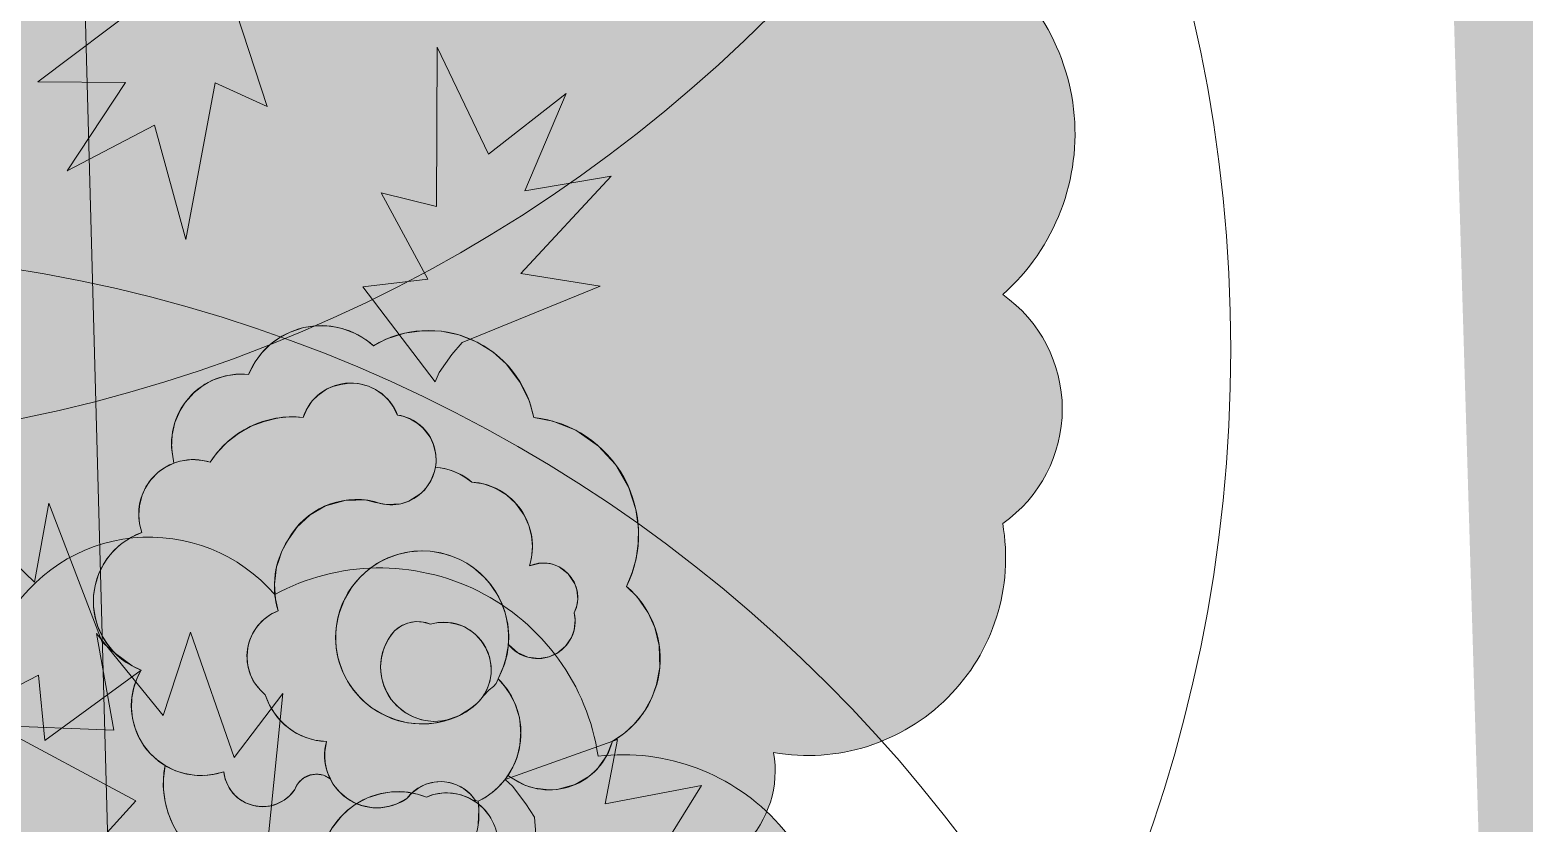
# Model space of a CAD drawing. Header units: metres. Extents: x 180 to 3220, y 13789 to 15035.
# Drawn here: x 766.776 to 767.535, y 14766.226 to 14766.629 of the extents above; entities that cross this region are included whole.
import ezdxf

# ---------------------------------------------------------------- set-up
doc = ezdxf.new("R2010")
doc.units = ezdxf.units.M
doc.header["$MEASUREMENT"] = 0
doc.linetypes.add('482 Границы районов', pattern=[5, 3, -1, 0, -1])
for name, color, linetype in [('!!!_Условные обозначения на ЛИСТ', 7, 'Continuous'), ('02 Выноски план', 170, 'Continuous'), ('04 Дендроплан (растения)', 7, 'Continuous'), ('04 Посадки (привязки)', 7, 'Continuous'), ('08-травянистые', 7, 'Continuous'), ('50 Дендроплан (привязки)', 7, 'Continuous'), ('растения', 250, 'Continuous'), ('Условные о', 7, 'Continuous')]:
    doc.layers.add(name, color=color, linetype=linetype)

# ---------------------------------------------------------------- blocks, each defined once
blk = doc.blocks.new('флокс метельчатый')
at = {"layer": '08-травянистые', "lineweight": 0, "true_color": 0x6fa45b}
h = blk.add_hatch(color=75, dxfattribs=at)
edge = h.paths.add_edge_path()
edge.add_arc((2599655.42106, 3676233.45496), 0.05512, 64.4613, 174.4613)
edge.add_arc((2599655.37918, 3676233.42354), 0.03896, 109.4692, 219.4692)
edge.add_arc((2599655.35338, 3676233.36358), 0.03545, 96.9174, 206.9174)
edge.add_arc((2599655.36209, 3676233.30449), 0.05899, 133.1332, 243.1332)
edge.add_arc((2599655.38294, 3676233.22403), 0.05506, 149.6351, 259.6351)
edge.add_arc((2599655.39987, 3676233.16065), 0.02837, 161.0367, 271.0367)
edge.add_arc((2599655.45473, 3676233.1347), 0.0544, 182.5421, 292.5421)
edge.add_arc((2599655.50908, 3676233.113), 0.04401, 220.4382, 330.4382)
edge.add_arc((2599655.59129, 3676233.1195), 0.0522, 212.712, 322.712)
edge.add_arc((2599655.65077, 3676233.13863), 0.05384, 250.5231, 360.5231)
edge.add_arc((2599655.70922, 3676233.16527), 0.02655, 259.9882, 369.9882)
edge.add_arc((2599655.74409, 3676233.21926), 0.05015, 259.9843, 369.9843)
edge.add_arc((2599655.77315, 3676233.25699), 0.03545, 305, 415)
edge.add_arc((2599655.75726, 3676233.32686), 0.05458, 311.5834, 421.5834)
edge.add_arc((2599655.7335, 3676233.39859), 0.0551, 334.4895, 444.4895)
edge.add_arc((2599655.68701, 3676233.46556), 0.05318, 346.8322, 456.8322)
edge.add_arc((2599655.62531, 3676233.51013), 0.05598, 8.4478, 118.4478)
edge.add_arc((2599655.56685, 3676233.53201), 0.04194, 40.7085, 150.7085)
edge.add_arc((2599655.50429, 3676233.49869), 0.05978, 64.2372, 174.2372)
at = {"layer": '08-травянистые', "lineweight": 0}
blk.add_lwpolyline([(2599655.44482, 3676233.50469, 0.520567), (2599655.3662, 3676233.46028, 0.520567), (2599655.34911, 3676233.39878, 0.520567), (2599655.32176, 3676233.34753, 0.520567), (2599655.33543, 3676233.25187, 0.520567), (2599655.37304, 3676233.16987, 0.520567), (2599655.40038, 3676233.13229, 0.520567), (2599655.47558, 3676233.08445, 0.520567), (2599655.54737, 3676233.09129, 0.520567), (2599655.63282, 3676233.08787, 0.520567), (2599655.70461, 3676233.13912, 0.520567), (2599655.73537, 3676233.16987, 0.520567), (2599655.79348, 3676233.22795, 0.520567), (2599655.79348, 3676233.28603, 0.520567), (2599655.78323, 3676233.37486, 0.520567), (2599655.73879, 3676233.45344, 0.520567), (2599655.68068, 3676233.51836, 0.520567), (2599655.59864, 3676233.55936, 0.520567), (2599655.53028, 3676233.55252, 0.520567)], format="xyb", close=True, dxfattribs=at)
blk = doc.blocks.new('A$C23F935B7')
at = {"layer": 'растения', "lineweight": 0}
for points in [[(0.07362, 0.37374), (0.01374, 0.36386), (0.0258, 0.3949), (-0.02413, 0.39448), (-0.00471, 0.41599), (-0.07612, 0.45426), (-0.01581, 0.4519), (-0.02458, 0.50112), (0.00922, 0.45939), (0.02308, 0.50168), (0.04535, 0.43797), (0.06996, 0.47052), (0.06233, 0.39526), (0.0654, 0.38782), (0.07041, 0.37771)], [(0.07251, 0.16856), (0.10007, 0.11448), (0.06683, 0.11658), (0.08236, 0.06912), (0.05597, 0.08111), (0.04114, 0.00147), (0.02511, 0.05966), (-0.01914, 0.03639), (0.0104, 0.08124), (-0.0341, 0.08164), (0.01987, 0.12217), (-0.01861, 0.13576), (0.05542, 0.15128), (0.06158, 0.15646), (0.06971, 0.1643)], [(0.16771, -0.0708), (0.13094, -0.02251), (0.16403, -0.01863), (0.14028, 0.02529), (0.16838, 0.0182), (0.16876, 0.09921), (0.19491, 0.04482), (0.2343, 0.07561), (0.21325, 0.02621), (0.2571, 0.03376), (0.21123, -0.01575), (0.25152, -0.02226), (0.18145, -0.05075), (0.17631, -0.05694), (0.16971, -0.0661)], [(0.01846, -0.21722), (-0.03055, -0.25303), (-0.03377, -0.21988), (-0.07815, -0.24275), (-0.07051, -0.2148), (-0.1515, -0.21282), (-0.0966, -0.18774), (-0.1266, -0.14776), (-0.07763, -0.16978), (-0.08431, -0.12578), (-0.03572, -0.17263), (-0.02842, -0.13248), (-0.00132, -0.20309), (0.00477, -0.20836), (0.0138, -0.21513)], [(0.20324, -0.27288), (0.2604, -0.25247), (0.25407, -0.28517), (0.30312, -0.27584), (0.28785, -0.30047), (0.36495, -0.32538), (0.30518, -0.33382), (0.3226, -0.38069), (0.2819, -0.34566), (0.2758, -0.38974), (0.24252, -0.33103), (0.22411, -0.36745), (0.21819, -0.29204), (0.21384, -0.28527), (0.20711, -0.27621)]]:
    blk.add_hatch(color=84, dxfattribs=at).paths.add_polyline_path(points)
at = {"layer": 'растения', "lineweight": 0, "true_color": 0xd544c1}
h = blk.add_hatch(color=213, dxfattribs=at)
h.paths.add_polyline_path([(0.09696, 0.33869), (0.09995, 0.33869), (0.10389, 0.33819), (0.1068, 0.33744), (0.10996, 0.33622), (0.11382, 0.33405), (0.11765, 0.33095), (0.12096, 0.32709), (0.12319, 0.32334), (0.12482, 0.31924), (0.12567, 0.31556), (0.12601, 0.31212), (0.1259, 0.30848), (0.12552, 0.30592), (0.12431, 0.30157), (0.12259, 0.29784), (0.1209, 0.29514), (0.11903, 0.29281), (0.11537, 0.28939), (0.1118, 0.28758), (0.10821, 0.28669), (0.10384, 0.28668), (0.10018, 0.28756), (0.09678, 0.28925), (0.09301, 0.28915), (0.08773, 0.29003), (0.08368, 0.29159), (0.08083, 0.29323), (0.07757, 0.29587), (0.07509, 0.29866), (0.07288, 0.30216), (0.07132, 0.30592), (0.07029, 0.31093), (0.0703, 0.31573), (0.07104, 0.31966), (0.07236, 0.32329), (0.07458, 0.32715), (0.07683, 0.32989), (0.07936, 0.3322), (0.08273, 0.33443), (0.08709, 0.33628), (0.09058, 0.33759), (0.09398, 0.33837)], flags=16)
h.paths.add_polyline_path([(0.08905, 0.38216), (0.09023, 0.38151), (0.09208, 0.37807), (0.09516, 0.37441), (0.09827, 0.37196), (0.10168, 0.37018), (0.10541, 0.36903), (0.10919, 0.36858), (0.11367, 0.36892), (0.11748, 0.37), (0.1212, 0.37187), (0.12434, 0.37431), (0.1303, 0.37621), (0.1337, 0.37664), (0.13779, 0.37658), (0.14205, 0.37584), (0.14748, 0.37375), (0.15119, 0.37149), (0.1544, 0.3687), (0.15748, 0.36492), (0.15975, 0.3608), (0.16076, 0.35767), (0.16402, 0.35507), (0.16738, 0.3539), (0.17067, 0.35377), (0.17418, 0.35472), (0.17648, 0.35609), (0.17813, 0.35763), (0.17954, 0.35964), (0.18272, 0.36228), (0.18587, 0.36399), (0.18992, 0.36524), (0.19375, 0.36561), (0.19715, 0.36532), (0.20036, 0.36447), (0.20286, 0.36339), (0.20538, 0.36183), (0.20847, 0.35905), (0.21085, 0.35579), (0.21238, 0.35254), (0.21343, 0.34811), (0.21351, 0.34428), (0.21724, 0.34465), (0.22326, 0.34442), (0.22853, 0.34336), (0.23309, 0.34172), (0.23749, 0.33942), (0.24227, 0.33588), (0.24429, 0.34231), (0.24524, 0.34778), (0.24552, 0.35408), (0.24501, 0.36001), (0.24358, 0.36638), (0.24181, 0.37131), (0.23867, 0.37739), (0.23564, 0.38176), (0.23202, 0.38587), (0.22662, 0.39055), (0.22068, 0.39428), (0.21502, 0.39681), (0.20935, 0.3985), (0.20321, 0.3995), (0.19755, 0.39968), (0.19083, 0.399), (0.18518, 0.39765), (0.1793, 0.3954), (0.17866, 0.39988), (0.17726, 0.40418), (0.17528, 0.40795), (0.17191, 0.41221), (0.16897, 0.4148), (0.16505, 0.41724), (0.16062, 0.419), (0.15619, 0.4199), (0.15182, 0.42003), (0.14655, 0.4192), (0.14298, 0.41797), (0.13846, 0.41943), (0.13182, 0.42056), (0.12522, 0.42055), (0.1196, 0.41967), (0.11301, 0.41751), (0.10669, 0.4141), (0.10319, 0.41148), (0.09983, 0.40832), (0.09532, 0.40256), (0.09256, 0.3975), (0.0911, 0.39378), (0.08937, 0.38629)])
at = {"layer": 'растения', "lineweight": 0, "true_color": 0xe797dd}
for points in [[(0.20467, -0.27076), (0.20713, -0.26663), (0.20938, -0.26142), (0.21085, -0.25547), (0.21134, -0.25007), (0.21093, -0.24482), (0.21052, -0.24127), (0.20819, -0.23398), (0.20539, -0.22879), (0.20295, -0.22535), (0.19975, -0.22172), (0.20237, -0.21578), (0.20373, -0.21146), (0.20498, -0.20418), (0.2096, -0.20838), (0.21487, -0.21073), (0.22057, -0.21139), (0.22563, -0.21051), (0.22955, -0.20876), (0.23394, -0.20518), (0.23696, -0.20073), (0.23834, -0.19688), (0.23886, -0.19168), (0.23839, -0.18817), (0.2397, -0.18461), (0.2402, -0.18114), (0.23979, -0.17652), (0.23831, -0.17243), (0.23537, -0.16827), (0.23072, -0.16479), (0.22741, -0.16349), (0.22466, -0.16295), (0.22115, -0.1629), (0.21571, -0.16428), (0.21665, -0.16017), (0.21715, -0.15453), (0.2167, -0.1491), (0.21539, -0.14387), (0.21299, -0.13848), (0.20858, -0.13237), (0.20402, -0.12822), (0.19965, -0.12545), (0.19464, -0.12332), (0.19239, -0.12266), (0.18937, -0.12219), (0.18636, -0.12172), (0.18281, -0.11925), (0.18022, -0.11764), (0.17612, -0.11588), (0.17243, -0.11484), (0.16793, -0.11418), (0.16823, -0.11138), (0.1681, -0.10768), (0.16678, -0.10226), (0.16517, -0.09884), (0.16164, -0.09436), (0.15863, -0.09177), (0.1552, -0.08975), (0.15154, -0.08827), (0.14869, -0.08766), (0.14599, -0.08256), (0.14367, -0.07965), (0.14088, -0.07705), (0.13742, -0.07471), (0.13392, -0.07308), (0.12868, -0.07171), (0.12425, -0.07143), (0.11985, -0.07209), (0.11572, -0.07322), (0.11263, -0.07455), (0.10813, -0.07767), (0.10534, -0.0805), (0.10268, -0.0843), (0.10064, -0.08884), (0.09588, -0.08857), (0.09041, -0.08882), (0.0869, -0.08944), (0.08086, -0.09091), (0.0738, -0.09353), (0.06778, -0.09698), (0.06206, -0.10145), (0.05701, -0.10676), (0.05346, -0.11167), (0.04967, -0.11072), (0.04415, -0.11031), (0.03813, -0.11113), (0.03499, -0.11212), (0.03391, -0.1042), (0.03415, -0.09771), (0.03553, -0.09153), (0.0382, -0.0853), (0.04078, -0.08125), (0.04533, -0.07619), (0.05084, -0.07205), (0.05521, -0.0698), (0.06121, -0.06782), (0.06752, -0.06693), (0.07301, -0.06709), (0.07637, -0.06057), (0.07976, -0.05601), (0.08405, -0.05175), (0.0888, -0.04827), (0.09406, -0.04551), (0.10087, -0.04328), (0.10749, -0.04232), (0.11471, -0.04256), (0.12049, -0.04372), (0.12684, -0.04609), (0.1327, -0.04952), (0.13636, -0.05244), (0.1427, -0.04919), (0.15215, -0.04609), (0.16094, -0.04482), (0.17093, -0.04512), (0.17978, -0.04695), (0.18918, -0.05072), (0.19701, -0.05561), (0.20389, -0.06174), (0.21102, -0.07113), (0.21564, -0.08088), (0.21783, -0.08892), (0.22756, -0.09081), (0.23913, -0.09542), (0.25078, -0.10342), (0.25937, -0.11276), (0.2662, -0.12461), (0.26973, -0.1356), (0.27102, -0.14514), (0.27093, -0.15288), (0.26978, -0.1608), (0.26787, -0.1677), (0.26495, -0.17473), (0.27032, -0.18004), (0.27601, -0.18819), (0.27935, -0.19564), (0.28157, -0.20474), (0.28186, -0.21595), (0.28027, -0.22458), (0.2778, -0.23139), (0.27355, -0.23894), (0.26891, -0.24468), (0.26388, -0.2493), (0.25779, -0.25344), (0.25495, -0.26065), (0.25003, -0.26751), (0.24585, -0.2713), (0.23891, -0.27537), (0.22976, -0.27785), (0.22545, -0.27809), (0.21846, -0.27728), (0.21366, -0.2758), (0.20682, -0.27215), (0.2047, -0.27072)], [(0.16793, -0.11418), (0.16746, -0.11634), (0.16541, -0.12141), (0.16226, -0.1258), (0.16003, -0.12794), (0.15443, -0.13138), (0.15028, -0.13272), (0.14312, -0.13316), (0.1374, -0.13203), (0.13221, -0.13082), (0.12738, -0.13086), (0.12255, -0.13091), (0.11202, -0.13382), (0.10419, -0.13833), (0.09777, -0.14438), (0.09302, -0.1511), (0.08993, -0.15678), (0.08799, -0.16252), (0.08721, -0.16484), (0.08613, -0.17276), (0.08638, -0.17958), (0.08728, -0.18417), (0.08796, -0.18718), (0.08412, -0.18908), (0.08074, -0.19155), (0.07774, -0.19464), (0.07536, -0.19813), (0.0737, -0.20188), (0.07279, -0.20501), (0.07231, -0.20895), (0.07223, -0.21224), (0.0728, -0.21596), (0.0742, -0.22021), (0.07602, -0.22365), (0.07742, -0.22546), (0.07882, -0.22728), (0.08148, -0.22975), (0.08278, -0.23329), (0.08422, -0.23622), (0.08608, -0.2392), (0.0886, -0.24223), (0.09145, -0.2451), (0.09415, -0.24727), (0.09682, -0.24906), (0.09942, -0.25027), (0.10201, -0.25149), (0.10434, -0.25216), (0.10666, -0.25283), (0.11254, -0.25354), (0.11179, -0.25741), (0.11164, -0.26139), (0.11186, -0.26427), (0.11253, -0.26755), (0.11326, -0.2697), (0.11456, -0.27257), (0.11096, -0.27065), (0.10744, -0.27009), (0.10582, -0.27032), (0.10419, -0.27055), (0.1009, -0.27211), (0.09888, -0.27387), (0.09753, -0.27568), (0.0965, -0.27791), (0.09385, -0.28107), (0.09106, -0.28332), (0.08729, -0.28528), (0.08359, -0.28632), (0.08019, -0.28664), (0.07556, -0.28607), (0.07147, -0.28467), (0.06794, -0.28249), (0.06501, -0.27971), (0.06293, -0.27678), (0.06111, -0.27261), (0.06034, -0.26886), (0.05553, -0.27015), (0.05077, -0.27074), (0.04539, -0.27063), (0.04062, -0.26984), (0.03588, -0.26835), (0.03054, -0.26572), (0.02648, -0.26287), (0.02298, -0.25961), (0.01958, -0.25537), (0.0174, -0.25173), (0.01531, -0.24683), (0.01401, -0.24187), (0.01344, -0.23653), (0.01365, -0.23143), (0.01464, -0.22622), (0.01642, -0.22117), (0.01846, -0.21722), (0.0138, -0.21513), (0.00948, -0.21242), (0.00477, -0.20836), (0.00124, -0.20416), (-0.00124, -0.20025), (-0.00368, -0.19483), (-0.00499, -0.19024), (-0.00575, -0.18498), (-0.00573, -0.17948), (-0.00497, -0.17436), (-0.00322, -0.16863), (-0.00084, -0.16371), (0.00106, -0.16076), (0.00389, -0.15726), (0.00706, -0.15419), (0.00936, -0.15235), (0.01355, -0.14969), (0.0188, -0.14733), (0.01761, -0.14288), (0.01718, -0.1386), (0.01752, -0.13359), (0.01892, -0.1283), (0.02083, -0.12423), (0.02329, -0.12062), (0.02706, -0.11677), (0.03033, -0.11442), (0.03499, -0.11212), (0.03813, -0.11113), (0.04415, -0.11031), (0.04967, -0.11072), (0.05346, -0.11167), (0.05701, -0.10676), (0.06206, -0.10145), (0.06778, -0.09698), (0.07573, -0.09265), (0.08339, -0.09005), (0.09041, -0.08882), (0.09588, -0.08857), (0.10064, -0.08884), (0.10268, -0.0843), (0.10534, -0.0805), (0.10813, -0.07767), (0.11263, -0.07455), (0.11703, -0.07266), (0.12267, -0.07152), (0.12868, -0.07171), (0.13392, -0.07308), (0.13742, -0.07471), (0.14088, -0.07705), (0.14367, -0.07965), (0.14684, -0.0839), (0.14869, -0.08766), (0.15154, -0.08827), (0.15336, -0.08887), (0.15704, -0.09063), (0.16021, -0.0929), (0.16307, -0.09581), (0.16517, -0.09884), (0.1671, -0.10316), (0.1681, -0.10768), (0.16823, -0.11138)]]:
    blk.add_hatch(color=221, dxfattribs=at).paths.add_polyline_path(points)
at = {"layer": 'растения', "lineweight": 0, "true_color": 0xd544c1}
h = blk.add_hatch(color=213, dxfattribs=at)
edge = h.paths.add_edge_path()
edge.add_line((0.19975, -0.22172), (0.20162, -0.22368))
edge.add_line((0.20162, -0.22368), (0.20428, -0.22702))
edge.add_line((0.20428, -0.22702), (0.20651, -0.23056))
edge.add_line((0.20651, -0.23056), (0.20873, -0.2353))
edge.add_line((0.20873, -0.2353), (0.21052, -0.24127))
edge.add_line((0.21052, -0.24127), (0.21134, -0.24837))
edge.add_line((0.21134, -0.24837), (0.21085, -0.25547))
edge.add_line((0.21085, -0.25547), (0.21049, -0.25737))
edge.add_line((0.21049, -0.25737), (0.20938, -0.26142))
edge.add_line((0.20938, -0.26142), (0.20816, -0.2646))
edge.add_line((0.20816, -0.2646), (0.2061, -0.26865))
edge.add_line((0.2061, -0.26865), (0.20324, -0.27288))
edge.add_line((0.20324, -0.27288), (0.19978, -0.27675))
edge.add_line((0.19978, -0.27675), (0.19678, -0.2794))
edge.add_line((0.19678, -0.2794), (0.19292, -0.28209))
edge.add_line((0.19292, -0.28209), (0.18956, -0.28392))
edge.add_line((0.18956, -0.28392), (0.18829, -0.28349))
edge.add_line((0.18829, -0.28349), (0.18585, -0.28044))
edge.add_line((0.18585, -0.28044), (0.18216, -0.27738))
edge.add_line((0.18216, -0.27738), (0.17867, -0.27553))
edge.add_line((0.17867, -0.27553), (0.175, -0.27439))
edge.add_line((0.175, -0.27439), (0.17112, -0.27392))
edge.add_line((0.17112, -0.27392), (0.16732, -0.27415))
edge.add_line((0.16732, -0.27415), (0.16297, -0.27529))
edge.add_line((0.16297, -0.27529), (0.15942, -0.27703))
edge.add_line((0.15942, -0.27703), (0.1561, -0.27953))
edge.add_line((0.1561, -0.27953), (0.15344, -0.28249))
edge.add_line((0.15344, -0.28249), (0.15059, -0.28421))
edge.add_line((0.15059, -0.28421), (0.14883, -0.28504))
edge.add_line((0.14883, -0.28504), (0.14464, -0.28646))
edge.add_line((0.14464, -0.28646), (0.14061, -0.28713))
edge.add_line((0.14061, -0.28713), (0.13629, -0.28716))
edge.add_line((0.13629, -0.28716), (0.13184, -0.28645))
edge.add_line((0.13184, -0.28645), (0.1293, -0.28568))
edge.add_line((0.1293, -0.28568), (0.12652, -0.28451))
edge.add_line((0.12652, -0.28451), (0.12285, -0.28233))
edge.add_line((0.12285, -0.28233), (0.11915, -0.27917))
edge.add_line((0.11915, -0.27917), (0.11618, -0.27552))
edge.add_line((0.11618, -0.27552), (0.11379, -0.27115))
edge.add_line((0.11379, -0.27115), (0.11272, -0.26824))
edge.add_line((0.11272, -0.26824), (0.11186, -0.26427))
edge.add_line((0.11186, -0.26427), (0.11164, -0.26209))
edge.add_line((0.11164, -0.26209), (0.11166, -0.25876))
edge.add_line((0.11166, -0.25876), (0.11254, -0.25354))
edge.add_line((0.11254, -0.25354), (0.10971, -0.25333))
edge.add_line((0.10971, -0.25333), (0.10666, -0.25283))
edge.add_line((0.10666, -0.25283), (0.10201, -0.25149))
edge.add_line((0.10201, -0.25149), (0.09682, -0.24906))
edge.add_line((0.09682, -0.24906), (0.09319, -0.24663))
edge.add_line((0.09319, -0.24663), (0.08971, -0.24356))
edge.add_line((0.08971, -0.24356), (0.08608, -0.2392))
edge.add_line((0.08608, -0.2392), (0.08363, -0.23511))
edge.add_line((0.08363, -0.23511), (0.08148, -0.22975))
edge.add_line((0.08148, -0.22975), (0.07882, -0.22728))
edge.add_line((0.07882, -0.22728), (0.07602, -0.22365))
edge.add_line((0.07602, -0.22365), (0.0742, -0.22021))
edge.add_line((0.0742, -0.22021), (0.07262, -0.2151))
edge.add_line((0.07262, -0.2151), (0.07218, -0.21131))
edge.add_line((0.07218, -0.21131), (0.07244, -0.2066))
edge.add_line((0.07244, -0.2066), (0.07314, -0.20342))
edge.add_line((0.07314, -0.20342), (0.07426, -0.20034))
edge.add_line((0.07426, -0.20034), (0.07536, -0.19813))
edge.add_line((0.07536, -0.19813), (0.07774, -0.19464))
edge.add_line((0.07774, -0.19464), (0.08074, -0.19155))
edge.add_line((0.08074, -0.19155), (0.08412, -0.18908))
edge.add_line((0.08412, -0.18908), (0.08796, -0.18718))
edge.add_line((0.08796, -0.18718), (0.08659, -0.18115))
edge.add_line((0.08659, -0.18115), (0.0861, -0.17366))
edge.add_line((0.0861, -0.17366), (0.08721, -0.16484))
edge.add_line((0.08721, -0.16484), (0.08993, -0.15678))
edge.add_line((0.08993, -0.15678), (0.09302, -0.1511))
edge.add_line((0.09302, -0.1511), (0.09731, -0.14482))
edge.add_line((0.09731, -0.14482), (0.10419, -0.13833))
edge.add_line((0.10419, -0.13833), (0.11161, -0.134))
edge.add_line((0.11161, -0.134), (0.12255, -0.13091))
edge.add_line((0.12255, -0.13091), (0.13221, -0.13082))
edge.add_line((0.13221, -0.13082), (0.14011, -0.13266))
edge.add_line((0.14011, -0.13266), (0.14312, -0.13316))
edge.add_line((0.14312, -0.13316), (0.15028, -0.13272))
edge.add_line((0.15028, -0.13272), (0.15443, -0.13138))
edge.add_line((0.15443, -0.13138), (0.16003, -0.12794))
edge.add_line((0.16003, -0.12794), (0.16226, -0.1258))
edge.add_line((0.16226, -0.1258), (0.16541, -0.12141))
edge.add_line((0.16541, -0.12141), (0.16746, -0.11634))
edge.add_line((0.16746, -0.11634), (0.16793, -0.11418))
edge.add_line((0.16793, -0.11418), (0.17243, -0.11484))
edge.add_line((0.17243, -0.11484), (0.17612, -0.11588))
edge.add_line((0.17612, -0.11588), (0.18143, -0.11829))
edge.add_line((0.18143, -0.11829), (0.18636, -0.12172))
edge.add_line((0.18636, -0.12172), (0.19239, -0.12266))
edge.add_line((0.19239, -0.12266), (0.19847, -0.12486))
edge.add_line((0.19847, -0.12486), (0.20402, -0.12822))
edge.add_line((0.20402, -0.12822), (0.20858, -0.13237))
edge.add_line((0.20858, -0.13237), (0.21299, -0.13848))
edge.add_line((0.21299, -0.13848), (0.21539, -0.14387))
edge.add_line((0.21539, -0.14387), (0.2167, -0.1491))
edge.add_line((0.2167, -0.1491), (0.21715, -0.15453))
edge.add_line((0.21715, -0.15453), (0.21665, -0.16017))
edge.add_line((0.21665, -0.16017), (0.21571, -0.16428))
edge.add_line((0.21571, -0.16428), (0.22031, -0.163))
edge.add_line((0.22031, -0.163), (0.22466, -0.16295))
edge.add_line((0.22466, -0.16295), (0.22741, -0.16349))
edge.add_line((0.22741, -0.16349), (0.23072, -0.16479))
edge.add_line((0.23072, -0.16479), (0.23537, -0.16827))
edge.add_line((0.23537, -0.16827), (0.23878, -0.17342))
edge.add_line((0.23878, -0.17342), (0.23979, -0.17652))
edge.add_line((0.23979, -0.17652), (0.2402, -0.18114))
edge.add_line((0.2402, -0.18114), (0.23947, -0.18544))
edge.add_line((0.23947, -0.18544), (0.23839, -0.18817))
edge.add_line((0.23839, -0.18817), (0.23886, -0.19168))
edge.add_line((0.23886, -0.19168), (0.23834, -0.19688))
edge.add_line((0.23834, -0.19688), (0.23696, -0.20073))
edge.add_line((0.23696, -0.20073), (0.23394, -0.20518))
edge.add_line((0.23394, -0.20518), (0.23057, -0.20812))
edge.add_line((0.23057, -0.20812), (0.22563, -0.21051))
edge.add_line((0.22563, -0.21051), (0.22057, -0.21139))
edge.add_line((0.22057, -0.21139), (0.21487, -0.21073))
edge.add_line((0.21487, -0.21073), (0.2096, -0.20838))
edge.add_line((0.2096, -0.20838), (0.20498, -0.20418))
edge.add_line((0.20498, -0.20418), (0.20512, -0.1997))
edge.add_line((0.20512, -0.1997), (0.20461, -0.19393))
edge.add_line((0.20461, -0.19393), (0.20333, -0.18822))
edge.add_line((0.20333, -0.18822), (0.20152, -0.18321))
edge.add_line((0.20152, -0.18321), (0.19914, -0.17852))
edge.add_line((0.19914, -0.17852), (0.1954, -0.17308))
edge.add_line((0.1954, -0.17308), (0.1927, -0.17003))
edge.add_line((0.1927, -0.17003), (0.18689, -0.16501))
edge.add_line((0.18689, -0.16501), (0.1838, -0.16297))
edge.add_line((0.1838, -0.16297), (0.17994, -0.16091))
edge.add_line((0.17994, -0.16091), (0.17516, -0.15898))
edge.add_line((0.17516, -0.15898), (0.17072, -0.15775))
edge.add_line((0.17072, -0.15775), (0.16527, -0.15689))
edge.add_line((0.16527, -0.15689), (0.16076, -0.1567))
edge.add_line((0.16076, -0.1567), (0.15479, -0.15721))
edge.add_line((0.15479, -0.15721), (0.14865, -0.15851))
edge.add_line((0.14865, -0.15851), (0.14193, -0.16112))
edge.add_line((0.14193, -0.16112), (0.13821, -0.16316))
edge.add_line((0.13821, -0.16316), (0.13455, -0.16572))
edge.add_line((0.13455, -0.16572), (0.1296, -0.17005))
edge.add_line((0.1296, -0.17005), (0.1256, -0.17481))
edge.add_line((0.1256, -0.17481), (0.12168, -0.18132))
edge.add_line((0.12168, -0.18132), (0.11903, -0.18827))
edge.add_line((0.11903, -0.18827), (0.11844, -0.19028))
edge.add_line((0.11844, -0.19028), (0.11746, -0.19582))
edge.add_line((0.11746, -0.19582), (0.1172, -0.20067))
edge.add_line((0.1172, -0.20067), (0.1175, -0.20576))
edge.add_line((0.1175, -0.20576), (0.11855, -0.21149))
edge.add_line((0.11855, -0.21149), (0.11905, -0.21329))
edge.add_line((0.11905, -0.21329), (0.12081, -0.2181))
edge.add_line((0.12081, -0.2181), (0.12321, -0.22285))
edge.add_line((0.12321, -0.22285), (0.12576, -0.22663))
edge.add_line((0.12576, -0.22663), (0.12811, -0.22952))
edge.add_line((0.12811, -0.22952), (0.13109, -0.23269))
edge.add_line((0.13109, -0.23269), (0.13308, -0.23444))
edge.add_line((0.13308, -0.23444), (0.13574, -0.23652))
edge.add_line((0.13574, -0.23652), (0.13886, -0.23845))
edge.add_line((0.13886, -0.23845), (0.14314, -0.24066))
edge.add_line((0.14314, -0.24066), (0.148, -0.24254))
edge.add_line((0.148, -0.24254), (0.15372, -0.24399))
edge.add_line((0.15372, -0.24399), (0.15963, -0.24454))
edge.add_line((0.15963, -0.24454), (0.16263, -0.2446))
edge.add_line((0.16263, -0.2446), (0.167, -0.24421))
edge.add_line((0.167, -0.24421), (0.17202, -0.24326))
edge.add_line((0.17202, -0.24326), (0.17778, -0.24124))
edge.add_line((0.17778, -0.24124), (0.1801, -0.24033))
edge.add_line((0.1801, -0.24033), (0.1834, -0.23859))
edge.add_line((0.1834, -0.23859), (0.18726, -0.23583))
edge.add_line((0.18726, -0.23583), (0.19018, -0.23303))
edge.add_line((0.19018, -0.23303), (0.19226, -0.2303))
edge.add_line((0.19226, -0.2303), (0.19521, -0.2273))
edge.add_line((0.19521, -0.2273), (0.19731, -0.22554))
edge.add_line((0.19731, -0.22554), (0.19867, -0.22404))
edge.add_line((0.19867, -0.22404), (0.19975, -0.22172))
h.paths.add_polyline_path([(0.17403, -0.24256), (0.17108, -0.2431), (0.16711, -0.24331), (0.16412, -0.24309), (0.16079, -0.24245), (0.1566, -0.24101), (0.15228, -0.23864), (0.14834, -0.23543), (0.14547, -0.23214), (0.14314, -0.22839), (0.14164, -0.22492), (0.1407, -0.2216), (0.14016, -0.218), (0.14007, -0.21542), (0.14049, -0.21092), (0.14151, -0.20694), (0.1427, -0.20398), (0.14412, -0.20135), (0.1471, -0.19734), (0.15029, -0.19492), (0.15367, -0.1934), (0.15797, -0.19261), (0.16173, -0.19282), (0.16537, -0.19387), (0.16907, -0.19311), (0.17442, -0.19304), (0.17868, -0.19384), (0.18178, -0.19495), (0.18546, -0.19696), (0.18839, -0.19927), (0.19119, -0.20231), (0.1934, -0.20574), (0.19531, -0.21048), (0.19615, -0.21521), (0.19613, -0.21921), (0.19547, -0.22302), (0.19399, -0.2272), (0.19226, -0.2303), (0.19018, -0.23303), (0.18726, -0.23583), (0.1833, -0.23843), (0.1801, -0.24033), (0.1769, -0.24171)], flags=16)
at = {"layer": 'растения', "lineweight": 0, "true_color": 0xe797dd}
blk.add_hatch(color=221, dxfattribs=at).paths.add_polyline_path([(0.19975, -0.22172), (0.19867, -0.22404), (0.19731, -0.22554), (0.19521, -0.2273), (0.19226, -0.2303), (0.19018, -0.23303), (0.18872, -0.23443), (0.18528, -0.23713), (0.1817, -0.23938), (0.1801, -0.24033), (0.17546, -0.24214), (0.17255, -0.24283), (0.17202, -0.24326), (0.16838, -0.24403), (0.16563, -0.2444), (0.16185, -0.24462), (0.15742, -0.24446), (0.15372, -0.24399), (0.15031, -0.24326), (0.1457, -0.24181), (0.14059, -0.23951), (0.13574, -0.23652), (0.13228, -0.2338), (0.12991, -0.23158), (0.12631, -0.22745), (0.12321, -0.22285), (0.12081, -0.2181), (0.11943, -0.21448), (0.11835, -0.21064), (0.1175, -0.20576), (0.1172, -0.20067), (0.11746, -0.19582), (0.11844, -0.19028), (0.11962, -0.18626), (0.12168, -0.18132), (0.12348, -0.17801), (0.1256, -0.17481), (0.1296, -0.17005), (0.13379, -0.16625), (0.13821, -0.16316), (0.14372, -0.1603), (0.14865, -0.15851), (0.15263, -0.15753), (0.15696, -0.1569), (0.16076, -0.1567), (0.16527, -0.15689), (0.17072, -0.15775), (0.17516, -0.15898), (0.17994, -0.16091), (0.1838, -0.16297), (0.18689, -0.16501), (0.1896, -0.16713), (0.1927, -0.17003), (0.1954, -0.17308), (0.19855, -0.17753), (0.20152, -0.18321), (0.20333, -0.18822), (0.20461, -0.19393), (0.20512, -0.1997), (0.20498, -0.20418), (0.20425, -0.2094), (0.2032, -0.21352), (0.20154, -0.21804)], flags=17)
at = {"layer": 'растения', "lineweight": 0, "true_color": 0xd544c1}
h = blk.add_hatch(color=213, dxfattribs=at)
h.paths.add_polyline_path([(0.17403, -0.24256), (0.17108, -0.2431), (0.16711, -0.24331), (0.16412, -0.24309), (0.16079, -0.24245), (0.1566, -0.24101), (0.15228, -0.23864), (0.14834, -0.23543), (0.14547, -0.23214), (0.14314, -0.22839), (0.14164, -0.22492), (0.1407, -0.2216), (0.14016, -0.218), (0.14007, -0.21542), (0.14049, -0.21092), (0.14151, -0.20694), (0.1427, -0.20398), (0.14412, -0.20135), (0.1471, -0.19734), (0.15029, -0.19492), (0.15367, -0.1934), (0.15797, -0.19261), (0.16173, -0.19282), (0.16537, -0.19387), (0.16907, -0.19311), (0.17442, -0.19304), (0.17868, -0.19384), (0.18178, -0.19495), (0.18546, -0.19696), (0.18839, -0.19927), (0.19119, -0.20231), (0.1934, -0.20574), (0.19531, -0.21048), (0.19615, -0.21521), (0.19613, -0.21921), (0.19547, -0.22302), (0.19399, -0.2272), (0.19226, -0.2303), (0.19018, -0.23303), (0.18726, -0.23583), (0.1833, -0.23843), (0.1801, -0.24033), (0.1769, -0.24171)], flags=16)
h.paths.add_polyline_path([(0.18956, -0.28392), (0.18829, -0.28349), (0.18585, -0.28044), (0.18216, -0.27738), (0.17867, -0.27553), (0.175, -0.27439), (0.17112, -0.27392), (0.16732, -0.27415), (0.16297, -0.27529), (0.15942, -0.27703), (0.1561, -0.27953), (0.15344, -0.28249), (0.14791, -0.28542), (0.14464, -0.28646), (0.14061, -0.28713), (0.13629, -0.28716), (0.13057, -0.28607), (0.12652, -0.28451), (0.12285, -0.28233), (0.11915, -0.27917), (0.11618, -0.27552), (0.11463, -0.27262), (0.11096, -0.27065), (0.10744, -0.27009), (0.10419, -0.27055), (0.1009, -0.27211), (0.09888, -0.27387), (0.09753, -0.27568), (0.0965, -0.27791), (0.09385, -0.28107), (0.09106, -0.28332), (0.08729, -0.28528), (0.08359, -0.28632), (0.08019, -0.28664), (0.07689, -0.28638), (0.07423, -0.28576), (0.07147, -0.28467), (0.06794, -0.28249), (0.06501, -0.27971), (0.06293, -0.27678), (0.06111, -0.27261), (0.06034, -0.26886), (0.05673, -0.26989), (0.05077, -0.27074), (0.04539, -0.27063), (0.04062, -0.26984), (0.03588, -0.26835), (0.03054, -0.26572), (0.0297, -0.27241), (0.02974, -0.27796), (0.03059, -0.28422), (0.03215, -0.28996), (0.03469, -0.29597), (0.03732, -0.3005), (0.04149, -0.30593), (0.04526, -0.30969), (0.04955, -0.31309), (0.05569, -0.31672), (0.06221, -0.31934), (0.06823, -0.32082), (0.07411, -0.32147), (0.08033, -0.32135), (0.08593, -0.32052), (0.09243, -0.31865), (0.09774, -0.31631), (0.10312, -0.31305), (0.10455, -0.31735), (0.1067, -0.32133), (0.10931, -0.32468), (0.11339, -0.32827), (0.11675, -0.3303), (0.12104, -0.332), (0.12571, -0.33294), (0.13024, -0.33304), (0.13456, -0.33238), (0.1396, -0.33062), (0.14289, -0.32878), (0.14759, -0.32941), (0.15434, -0.32933), (0.16083, -0.32815), (0.1662, -0.32628), (0.1723, -0.32297), (0.1779, -0.31849), (0.18089, -0.31529), (0.18362, -0.31158), (0.18703, -0.30511), (0.18884, -0.29964), (0.18962, -0.29571), (0.18998, -0.28804)])
at = {"layer": 'растения', "lineweight": 0}
for points in [[(0.07362, 0.37374), (0.01374, 0.36386), (0.0258, 0.3949), (-0.02413, 0.39448), (-0.00471, 0.41599), (-0.07612, 0.45426), (-0.01581, 0.4519), (-0.02458, 0.50112), (0.00922, 0.45939), (0.02308, 0.50168), (0.04535, 0.43797), (0.06996, 0.47052), (0.06233, 0.39526), (0.0654, 0.38782), (0.07041, 0.37771), (0.07362, 0.37374)], [(0.07251, 0.16856), (0.10007, 0.11448), (0.06683, 0.11658), (0.08236, 0.06912), (0.05597, 0.08111), (0.04114, 0.00147), (0.02511, 0.05966), (-0.01914, 0.03639), (0.0104, 0.08124), (-0.0341, 0.08164), (0.01987, 0.12217), (-0.01861, 0.13576), (0.05542, 0.15128), (0.06158, 0.15646), (0.06971, 0.1643), (0.07251, 0.16856)], [(0.16771, -0.0708), (0.13094, -0.02251), (0.16403, -0.01863), (0.14028, 0.02529), (0.16838, 0.0182), (0.16876, 0.09921), (0.19491, 0.04482), (0.2343, 0.07561), (0.21325, 0.02621), (0.2571, 0.03376), (0.21123, -0.01575), (0.25152, -0.02226), (0.18145, -0.05075), (0.17631, -0.05694), (0.16971, -0.0661), (0.16771, -0.0708)], [(0.20467, -0.27076), (0.20713, -0.26663), (0.20938, -0.26142), (0.21085, -0.25547), (0.21134, -0.25007), (0.21093, -0.24482), (0.21052, -0.24127), (0.20819, -0.23398), (0.20539, -0.22879), (0.20295, -0.22535), (0.19975, -0.22172), (0.20237, -0.21578), (0.20373, -0.21146), (0.20498, -0.20418), (0.2096, -0.20838), (0.21487, -0.21073), (0.22057, -0.21139), (0.22563, -0.21051), (0.22955, -0.20876), (0.23394, -0.20518), (0.23696, -0.20073), (0.23834, -0.19688), (0.23886, -0.19168), (0.23839, -0.18817), (0.2397, -0.18461), (0.2402, -0.18114), (0.23979, -0.17652), (0.23831, -0.17243), (0.23537, -0.16827), (0.23072, -0.16479), (0.22741, -0.16349), (0.22466, -0.16295), (0.22115, -0.1629), (0.21571, -0.16428), (0.21665, -0.16017), (0.21715, -0.15453), (0.2167, -0.1491), (0.21539, -0.14387), (0.21299, -0.13848), (0.20858, -0.13237), (0.20402, -0.12822), (0.19965, -0.12545), (0.19464, -0.12332), (0.19239, -0.12266), (0.18937, -0.12219), (0.18636, -0.12172), (0.18281, -0.11925), (0.18022, -0.11764), (0.17612, -0.11588), (0.17243, -0.11484), (0.16793, -0.11418), (0.16823, -0.11138), (0.1681, -0.10768), (0.16678, -0.10226), (0.16517, -0.09884), (0.16164, -0.09436), (0.15863, -0.09177), (0.1552, -0.08975), (0.15154, -0.08827), (0.14869, -0.08766), (0.14599, -0.08256), (0.14367, -0.07965), (0.14088, -0.07705), (0.13742, -0.07471), (0.13392, -0.07308), (0.12868, -0.07171), (0.12425, -0.07143), (0.11985, -0.07209), (0.11572, -0.07322), (0.11263, -0.07455), (0.10813, -0.07767), (0.10534, -0.0805), (0.10268, -0.0843), (0.10064, -0.08884), (0.09588, -0.08857), (0.09041, -0.08882), (0.0869, -0.08944), (0.08086, -0.09091), (0.0738, -0.09353), (0.06778, -0.09698), (0.06206, -0.10145), (0.05701, -0.10676), (0.05346, -0.11167), (0.04967, -0.11072), (0.04415, -0.11031), (0.03813, -0.11113), (0.03499, -0.11212), (0.03391, -0.1042), (0.03415, -0.09771), (0.03553, -0.09153), (0.0382, -0.0853), (0.04078, -0.08125), (0.04533, -0.07619), (0.05084, -0.07205), (0.05521, -0.0698), (0.06121, -0.06782), (0.06752, -0.06693), (0.07301, -0.06709), (0.07637, -0.06057), (0.07976, -0.05601), (0.08405, -0.05175), (0.0888, -0.04827), (0.09406, -0.04551), (0.10087, -0.04328), (0.10749, -0.04232), (0.11471, -0.04256), (0.12049, -0.04372), (0.12684, -0.04609), (0.1327, -0.04952), (0.13636, -0.05244), (0.1427, -0.04919), (0.15215, -0.04609), (0.16094, -0.04482), (0.17093, -0.04512), (0.17978, -0.04695), (0.18918, -0.05072), (0.19701, -0.05561), (0.20389, -0.06174), (0.21102, -0.07113), (0.21564, -0.08088), (0.21783, -0.08892), (0.22756, -0.09081), (0.23913, -0.09542), (0.25078, -0.10342), (0.25937, -0.11276), (0.2662, -0.12461), (0.26973, -0.1356), (0.27102, -0.14514), (0.27093, -0.15288), (0.26978, -0.1608), (0.26787, -0.1677), (0.26495, -0.17473), (0.27032, -0.18004), (0.27601, -0.18819), (0.27935, -0.19564), (0.28157, -0.20474), (0.28186, -0.21595), (0.28027, -0.22458), (0.2778, -0.23139), (0.27355, -0.23894), (0.26891, -0.24468), (0.26388, -0.2493), (0.25779, -0.25344), (0.25495, -0.26065), (0.25003, -0.26751), (0.24585, -0.2713), (0.23891, -0.27537), (0.22976, -0.27785), (0.22545, -0.27809), (0.21846, -0.27728), (0.21366, -0.2758), (0.20682, -0.27215), (0.2047, -0.27072)], [(0.16793, -0.11418), (0.16746, -0.11634), (0.16541, -0.12141), (0.16226, -0.1258), (0.16003, -0.12794), (0.15443, -0.13138), (0.15028, -0.13272), (0.14312, -0.13316), (0.1374, -0.13203), (0.13221, -0.13082), (0.12738, -0.13086), (0.12255, -0.13091), (0.11202, -0.13382), (0.10419, -0.13833), (0.09777, -0.14438), (0.09302, -0.1511), (0.08993, -0.15678), (0.08799, -0.16252), (0.08721, -0.16484), (0.08613, -0.17276), (0.08638, -0.17958), (0.08728, -0.18417), (0.08796, -0.18718), (0.08412, -0.18908), (0.08074, -0.19155), (0.07774, -0.19464), (0.07536, -0.19813), (0.0737, -0.20188), (0.07279, -0.20501), (0.07231, -0.20895), (0.07223, -0.21224), (0.0728, -0.21596), (0.0742, -0.22021), (0.07602, -0.22365), (0.07742, -0.22546), (0.07882, -0.22728), (0.08148, -0.22975), (0.08278, -0.23329), (0.08422, -0.23622), (0.08608, -0.2392), (0.0886, -0.24223), (0.09145, -0.2451), (0.09415, -0.24727), (0.09682, -0.24906), (0.09942, -0.25027), (0.10201, -0.25149), (0.10434, -0.25216), (0.10666, -0.25283), (0.11254, -0.25354), (0.11179, -0.25741), (0.11164, -0.26139), (0.11186, -0.26427), (0.11253, -0.26755), (0.11326, -0.2697), (0.11456, -0.27257), (0.11096, -0.27065), (0.10744, -0.27009), (0.10582, -0.27032), (0.10419, -0.27055), (0.1009, -0.27211), (0.09888, -0.27387), (0.09753, -0.27568), (0.0965, -0.27791), (0.09385, -0.28107), (0.09106, -0.28332), (0.08729, -0.28528), (0.08359, -0.28632), (0.08019, -0.28664), (0.07556, -0.28607), (0.07147, -0.28467), (0.06794, -0.28249), (0.06501, -0.27971), (0.06293, -0.27678), (0.06111, -0.27261), (0.06034, -0.26886), (0.05553, -0.27015), (0.05077, -0.27074), (0.04539, -0.27063), (0.04062, -0.26984), (0.03588, -0.26835), (0.03054, -0.26572), (0.02648, -0.26287), (0.02298, -0.25961), (0.01958, -0.25537), (0.0174, -0.25173), (0.01531, -0.24683), (0.01401, -0.24187), (0.01344, -0.23653), (0.01365, -0.23143), (0.01464, -0.22622), (0.01642, -0.22117), (0.01846, -0.21722), (0.0138, -0.21513), (0.00948, -0.21242), (0.00477, -0.20836), (0.00124, -0.20416), (-0.00124, -0.20025), (-0.00368, -0.19483), (-0.00499, -0.19024), (-0.00575, -0.18498), (-0.00573, -0.17948), (-0.00497, -0.17436), (-0.00322, -0.16863), (-0.00084, -0.16371), (0.00106, -0.16076), (0.00389, -0.15726), (0.00706, -0.15419), (0.00936, -0.15235), (0.01355, -0.14969), (0.0188, -0.14733), (0.01761, -0.14288), (0.01718, -0.1386), (0.01752, -0.13359), (0.01892, -0.1283), (0.02083, -0.12423), (0.02329, -0.12062), (0.02706, -0.11677), (0.03033, -0.11442), (0.03499, -0.11212), (0.03813, -0.11113), (0.04415, -0.11031), (0.04967, -0.11072), (0.05346, -0.11167), (0.05701, -0.10676), (0.06206, -0.10145), (0.06778, -0.09698), (0.07573, -0.09265), (0.08339, -0.09005), (0.09041, -0.08882), (0.09588, -0.08857), (0.10064, -0.08884), (0.10268, -0.0843), (0.10534, -0.0805), (0.10813, -0.07767), (0.11263, -0.07455), (0.11703, -0.07266), (0.12267, -0.07152), (0.12868, -0.07171), (0.13392, -0.07308), (0.13742, -0.07471), (0.14088, -0.07705), (0.14367, -0.07965), (0.14684, -0.0839), (0.14869, -0.08766), (0.15154, -0.08827), (0.15336, -0.08887), (0.15704, -0.09063), (0.16021, -0.0929), (0.16307, -0.09581), (0.16517, -0.09884), (0.1671, -0.10316), (0.1681, -0.10768), (0.16823, -0.11138), (0.16793, -0.11418)], [(0.19975, -0.22172), (0.20162, -0.22368), (0.20428, -0.22702), (0.20651, -0.23056), (0.20873, -0.2353), (0.21052, -0.24127), (0.21134, -0.24837), (0.21085, -0.25547), (0.21049, -0.25737), (0.20938, -0.26142), (0.20816, -0.2646), (0.2061, -0.26865), (0.20324, -0.27288), (0.19978, -0.27675), (0.19678, -0.2794), (0.19292, -0.28209), (0.18956, -0.28392), (0.18829, -0.28349), (0.18585, -0.28044), (0.18216, -0.27738), (0.17867, -0.27553), (0.175, -0.27439), (0.17112, -0.27392), (0.16732, -0.27415), (0.16297, -0.27529), (0.15942, -0.27703), (0.1561, -0.27953), (0.15344, -0.28249), (0.15059, -0.28421), (0.14883, -0.28504), (0.14464, -0.28646), (0.14061, -0.28713), (0.13629, -0.28716), (0.13184, -0.28645), (0.1293, -0.28568), (0.12652, -0.28451), (0.12285, -0.28233), (0.11915, -0.27917), (0.11618, -0.27552), (0.11379, -0.27115), (0.11272, -0.26824), (0.11186, -0.26427), (0.11164, -0.26209), (0.11166, -0.25876), (0.11254, -0.25354), (0.10971, -0.25333), (0.10666, -0.25283), (0.10201, -0.25149), (0.09682, -0.24906), (0.09319, -0.24663), (0.08971, -0.24356), (0.08608, -0.2392), (0.08363, -0.23511), (0.08148, -0.22975), (0.07882, -0.22728), (0.07602, -0.22365), (0.0742, -0.22021), (0.07262, -0.2151), (0.07218, -0.21131), (0.07244, -0.2066), (0.07314, -0.20342), (0.07426, -0.20034), (0.07536, -0.19813), (0.07774, -0.19464), (0.08074, -0.19155), (0.08412, -0.18908), (0.08796, -0.18718), (0.08659, -0.18115), (0.0861, -0.17366), (0.08721, -0.16484), (0.08993, -0.15678), (0.09302, -0.1511), (0.09731, -0.14482), (0.10419, -0.13833), (0.11161, -0.134), (0.12255, -0.13091), (0.13221, -0.13082), (0.14011, -0.13266), (0.14312, -0.13316), (0.15028, -0.13272), (0.15443, -0.13138), (0.16003, -0.12794), (0.16226, -0.1258), (0.16541, -0.12141), (0.16746, -0.11634), (0.16793, -0.11418), (0.17243, -0.11484), (0.17612, -0.11588), (0.18143, -0.11829), (0.18636, -0.12172), (0.19239, -0.12266), (0.19847, -0.12486), (0.20402, -0.12822), (0.20858, -0.13237), (0.21299, -0.13848), (0.21539, -0.14387), (0.2167, -0.1491), (0.21715, -0.15453), (0.21665, -0.16017), (0.21571, -0.16428), (0.22031, -0.163), (0.22466, -0.16295), (0.22741, -0.16349), (0.23072, -0.16479), (0.23537, -0.16827), (0.23878, -0.17342), (0.23979, -0.17652), (0.2402, -0.18114), (0.23947, -0.18544), (0.23839, -0.18817), (0.23886, -0.19168), (0.23834, -0.19688), (0.23696, -0.20073), (0.23394, -0.20518), (0.23057, -0.20812), (0.22563, -0.21051), (0.22057, -0.21139), (0.21487, -0.21073), (0.2096, -0.20838), (0.20498, -0.20418), (0.20512, -0.1997), (0.20461, -0.19393), (0.20333, -0.18822), (0.20152, -0.18321), (0.19914, -0.17852), (0.1954, -0.17308), (0.1927, -0.17003), (0.18689, -0.16501), (0.1838, -0.16297), (0.17994, -0.16091), (0.17516, -0.15898), (0.17072, -0.15775), (0.16527, -0.15689), (0.16076, -0.1567), (0.15479, -0.15721), (0.14865, -0.15851), (0.14193, -0.16112), (0.13821, -0.16316), (0.13379, -0.16625), (0.1296, -0.17005), (0.1256, -0.17481), (0.12168, -0.18132), (0.11903, -0.18827), (0.11844, -0.19028), (0.11746, -0.19582), (0.1172, -0.20067), (0.1175, -0.20576), (0.11855, -0.21149), (0.11905, -0.21329), (0.12081, -0.2181), (0.12321, -0.22285), (0.12576, -0.22663), (0.12811, -0.22952), (0.13109, -0.23269), (0.13308, -0.23444), (0.13574, -0.23652), (0.13886, -0.23845), (0.14314, -0.24066), (0.148, -0.24254), (0.15372, -0.24399), (0.15963, -0.24454), (0.16263, -0.2446), (0.167, -0.24421), (0.17202, -0.24326), (0.17778, -0.24124), (0.1801, -0.24033), (0.1834, -0.23859), (0.18726, -0.23583), (0.19018, -0.23303), (0.19226, -0.2303), (0.19521, -0.2273), (0.19731, -0.22554), (0.19867, -0.22404), (0.19975, -0.22172)], [(0.01846, -0.21722), (-0.03055, -0.25303), (-0.03377, -0.21988), (-0.07815, -0.24275), (-0.07051, -0.2148), (-0.1515, -0.21282), (-0.0966, -0.18774), (-0.1266, -0.14776), (-0.07763, -0.16978), (-0.08431, -0.12578), (-0.03572, -0.17263), (-0.02842, -0.13248), (-0.00132, -0.20309), (0.00477, -0.20836), (0.0138, -0.21513), (0.01846, -0.21722)], [(0.19975, -0.22172), (0.19867, -0.22404), (0.19731, -0.22554), (0.19521, -0.2273), (0.19226, -0.2303), (0.19018, -0.23303), (0.18872, -0.23443), (0.18528, -0.23713), (0.1817, -0.23938), (0.1801, -0.24033), (0.17546, -0.24214), (0.17255, -0.24283), (0.17202, -0.24326), (0.16838, -0.24403), (0.16563, -0.2444), (0.16185, -0.24462), (0.15742, -0.24446), (0.15372, -0.24399), (0.15031, -0.24326), (0.1457, -0.24181), (0.14059, -0.23951), (0.13574, -0.23652), (0.13228, -0.2338), (0.12991, -0.23158), (0.12631, -0.22745), (0.12321, -0.22285), (0.12081, -0.2181), (0.11943, -0.21448), (0.11835, -0.21064), (0.1175, -0.20576), (0.1172, -0.20067), (0.11746, -0.19582), (0.11844, -0.19028), (0.11962, -0.18626), (0.12168, -0.18132), (0.12348, -0.17801), (0.1256, -0.17481), (0.1296, -0.17005), (0.13379, -0.16625), (0.13821, -0.16316), (0.14372, -0.1603), (0.14865, -0.15851), (0.15263, -0.15753), (0.15696, -0.1569), (0.16076, -0.1567), (0.16527, -0.15689), (0.17072, -0.15775), (0.17516, -0.15898), (0.17994, -0.16091), (0.1838, -0.16297), (0.18689, -0.16501), (0.1896, -0.16713), (0.1927, -0.17003), (0.1954, -0.17308), (0.19855, -0.17753), (0.20152, -0.18321), (0.20333, -0.18822), (0.20461, -0.19393), (0.20512, -0.1997), (0.20498, -0.20418), (0.20425, -0.2094), (0.2032, -0.21352), (0.20154, -0.21804), (0.19975, -0.22172)], [(0.17403, -0.24256), (0.17108, -0.2431), (0.16711, -0.24331), (0.16412, -0.24309), (0.16079, -0.24245), (0.1566, -0.24101), (0.15228, -0.23864), (0.14834, -0.23543), (0.14547, -0.23214), (0.14314, -0.22839), (0.14164, -0.22492), (0.1407, -0.2216), (0.14016, -0.218), (0.14007, -0.21542), (0.14049, -0.21092), (0.14151, -0.20694), (0.1427, -0.20398), (0.14412, -0.20135), (0.1471, -0.19734), (0.15029, -0.19492), (0.15367, -0.1934), (0.15797, -0.19261), (0.16173, -0.19282), (0.16537, -0.19387), (0.16907, -0.19311), (0.17442, -0.19304), (0.17868, -0.19384), (0.18178, -0.19495), (0.18546, -0.19696), (0.18839, -0.19927), (0.19119, -0.20231), (0.1934, -0.20574), (0.19531, -0.21048), (0.19615, -0.21521), (0.19613, -0.21921), (0.19547, -0.22302), (0.19399, -0.2272), (0.19226, -0.2303), (0.19018, -0.23303), (0.18726, -0.23583), (0.1833, -0.23843), (0.1801, -0.24033), (0.1769, -0.24171), (0.17403, -0.24256)], [(0.20324, -0.27288), (0.2604, -0.25247), (0.25407, -0.28517), (0.30312, -0.27584), (0.28785, -0.30047), (0.36495, -0.32538), (0.30518, -0.33382), (0.3226, -0.38069), (0.2819, -0.34566), (0.2758, -0.38974), (0.24252, -0.33103), (0.22411, -0.36745), (0.21819, -0.29204), (0.21384, -0.28527), (0.20711, -0.27621), (0.20324, -0.27288)]]:
    blk.add_lwpolyline(points, close=True, dxfattribs=at)
for points in [[(0.24227, 0.33588, 0.676664), (0.1793, 0.3954, 0.520567), (0.14298, 0.41797, 0.520567), (0.08905, 0.38216, 0.520567), (0.06792, 0.32278, 7.348208), (0.08703, 0.33646)], [(0.20682, -0.27215, 0.520567), (0.25779, -0.25344, 0.520567), (0.26495, -0.17473, 0.520567), (0.21783, -0.08892, 0.520567), (0.13636, -0.05244, 0.520567), (0.07301, -0.06709, 0.520567), (0.03489, -0.1108)], [(0.11463, -0.27262, 0.520567), (0.0965, -0.27791, -0.700207), (0.06034, -0.26886, -0.700208), (0.01846, -0.21722, -0.700207), (0.0188, -0.14733, -0.624195), (0.05346, -0.11167, -0.285153), (0.10064, -0.08884, -0.700208), (0.14869, -0.08766, -1.125574), (0.13676, -0.1316)], [(0.16793, -0.11418, -0.157868), (0.18636, -0.12172, -0.487276), (0.21564, -0.16431, -0.700207), (0.23839, -0.18817, -0.800132), (0.20498, -0.20418)], [(0.18829, -0.28349, 0.520567), (0.15344, -0.28249, -0.700208), (0.11254, -0.25354, -0.321102), (0.08148, -0.22975, -0.576813), (0.08796, -0.18718, -0.220377), (0.09302, -0.1511, -0.336285), (0.13676, -0.1316)], [(0.03054, -0.26572, 0.676664), (0.10312, -0.31305, 0.520567), (0.14289, -0.32878, 0.520567), (0.18956, -0.28392, 0.520567), (0.19975, -0.22172, 7.348208), (0.1834, -0.23859)]]:
    blk.add_lwpolyline(points, format="xyb", dxfattribs=at)
for points in [[(0.17726, 0.40418), (0.17528, 0.40795), (0.17191, 0.41221), (0.16897, 0.4148), (0.16505, 0.41724), (0.16062, 0.419), (0.15619, 0.4199), (0.15182, 0.42003), (0.14655, 0.4192), (0.14298, 0.41797), (0.13846, 0.41943), (0.13182, 0.42056), (0.12522, 0.42055), (0.1196, 0.41967), (0.11301, 0.41751), (0.10669, 0.4141), (0.10319, 0.41148), (0.09983, 0.40832), (0.09532, 0.40256)], [(0.18962, -0.29571), (0.18998, -0.28804), (0.18956, -0.28392), (0.18956, -0.28392), (0.18829, -0.28349), (0.18585, -0.28044), (0.18216, -0.27738), (0.17867, -0.27553), (0.175, -0.27439), (0.17112, -0.27392), (0.16732, -0.27415), (0.16297, -0.27529), (0.15942, -0.27703), (0.1561, -0.27953), (0.15344, -0.28249), (0.14791, -0.28542), (0.14464, -0.28646), (0.14061, -0.28713), (0.13629, -0.28716), (0.13057, -0.28607), (0.12652, -0.28451), (0.12285, -0.28233), (0.11915, -0.27917), (0.11618, -0.27552), (0.11463, -0.27262), (0.11096, -0.27065), (0.10744, -0.27009), (0.10419, -0.27055), (0.1009, -0.27211), (0.09888, -0.27387), (0.09753, -0.27568), (0.0965, -0.27791), (0.09385, -0.28107), (0.09106, -0.28332), (0.08729, -0.28528), (0.08359, -0.28632), (0.08019, -0.28664), (0.07689, -0.28638), (0.07423, -0.28576), (0.07147, -0.28467), (0.06794, -0.28249), (0.06501, -0.27971), (0.06293, -0.27678), (0.06111, -0.27261), (0.06034, -0.26886), (0.05673, -0.26989), (0.05077, -0.27074), (0.04539, -0.27063), (0.04062, -0.26984), (0.03588, -0.26835), (0.03054, -0.26572), (0.0297, -0.27241), (0.02974, -0.27796), (0.03059, -0.28422), (0.03215, -0.28996), (0.03469, -0.29597)]]:
    blk.add_lwpolyline(points, dxfattribs=at)
blk.add_lwpolyline([(0.1833, -0.23843, 0.903944), (0.16537, -0.19387, 0.298332), (0.1471, -0.19734, 0.888505)], format="xyb", close=True, dxfattribs=at)
at = {"layer": 'растения', "lineweight": 0, "xscale": 2.0023909486273, "yscale": 2.0023909486273, "zscale": 2.0023909486273}
blk.add_blockref('флокс метельчатый', (-5205526.77438, -7361256.28349), dxfattribs=at)
blk = doc.blocks.new('*U49')
at = {"layer": 'Условные о', "color": 1, "rotation": 268.3336400819649}
blk.add_blockref('A$C23F935B7', (0, 0), dxfattribs=at)
blk = doc.blocks.new('*U50')
at = {"layer": '04 Дендроплан (растения)', "color": 0, "linetype": 'ByBlock', "lineweight": -2, "rotation": 91.66635991803516}
for p in [(766.81385, 14766.52147), (766.8342, 14765.82176)]:
    blk.add_blockref('*U49', p, dxfattribs=at)
blk = doc.blocks.new('*U225')
at = {"layer": '04 Посадки (привязки)', "color": 85, "lineweight": 20, "true_color": 0x5c9d58}
blk.add_circle((-0.04932, 0.00396), 0.75, dxfattribs=at)
blk = doc.blocks.new('*U226')
at = {"layer": '50 Дендроплан (привязки)', "color": 0, "linetype": 'ByBlock', "lineweight": -2, "rotation": 91.19075104348273}
for p in [(766.62415, 14767.21631), (766.6387, 14766.51646), (766.65325, 14765.81661)]:
    blk.add_blockref('*U225', p, dxfattribs=at)

msp = doc.modelspace()

# ---------------------------------------------------------------- linework, layer by layer
at = {"layer": '!!!_Условные обозначения на ЛИСТ', "color": 5, "linetype": '482 Границы районов', "lineweight": 20, "const_width": 1}
msp.add_lwpolyline([(769.80611, 14689.8872), (768.9407, 14726.87482), (768.52826, 14746.59502), (768.3281, 14755.46464), (768.24183, 14758.58875), (766.61006, 14812.73562), (765.88658, 14839.83758), (765.11081, 14873.54104), (764.74918, 14890.64396), (764.6013, 14899.1959), (764.45977, 14904.36591), (764.437, 14905.3251), (763.94402, 14926.42262), (763.70941, 14937.93111), (763.43569, 14951.35768), (763.24017, 14960.94809), (763.1362, 14966.0461), (766.28464, 14967.65053), (766.57989, 14969.99012), (766.58192, 14970.41933), (737.65864, 14969.72967), (735.54786, 14969.25738), (726.18302, 14969.25738), (724.74678, 14969.7651)], dxfattribs=at)
at = {"layer": '02 Выноски план', "color": 84, "lineweight": 20}
msp.add_lwpolyline([(762.76125, 14759.05938), (766.97791, 14760.26052), (766.08147, 14793.11169)], dxfattribs=at)

# ---------------------------------------------------------------- block references
at = {"layer": '04 Дендроплан (растения)', "color": 2, "lineweight": 0}
msp.add_blockref('*U50', (0, 0), dxfattribs=at)
at = {"layer": '50 Дендроплан (привязки)', "color": 4, "lineweight": 5}
msp.add_blockref('*U226', (0, 0), dxfattribs=at)

doc.saveas('drawing.dxf')
